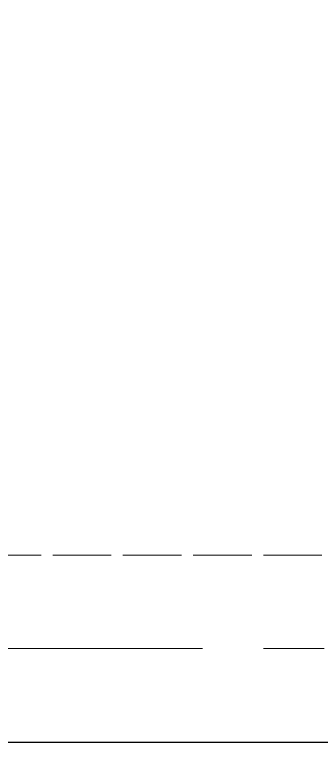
# Model space of a CAD drawing. Header units: centimetres. Extents: x 86156 to 91557, y -55119 to -48172.
# Drawn here: x 90123.5 to 90205.5, y -53447.4 to -53252.9 of the extents above; entities that cross this region are included whole.
import ezdxf

# ---------------------------------------------------------------- set-up
doc = ezdxf.new("R2010")
doc.units = ezdxf.units.CM
doc.header["$LTSCALE"] = 50
doc.header["$MEASUREMENT"] = 0
doc.linetypes.add('AXES', pattern=[2, 1.25, -0.25, 0.25, -0.25])
doc.linetypes.add('CACHE', pattern=[0.375, 0.25, -0.125])
doc.layers.add('AXES', color=10, linetype='AXES')
for name, color, linetype, lineweight in [('BETON CACHE', 4, 'CACHE', 5), ('BETON HACHURE', 253, 'Continuous', 13), ('MACONNERIE COUPE', 7, 'Continuous', 30), ('WINDOWS', 21, 'Continuous', 5)]:
    doc.layers.add(name, color=color, linetype=linetype, lineweight=lineweight)
doc.layers.add('FMULT', color=150, linetype='Continuous', plot=False)

# ---------------------------------------------------------------- blocks, each defined once
blk = doc.blocks.new('A$Ccef6f35f')
at = {"layer": 'AXES', "lineweight": 5, "ltscale": 1.3}
blk.add_line((3195, -2560), (-1985, -2560), dxfattribs=at)

msp = doc.modelspace()

# ---------------------------------------------------------------- hatches: boundary and pattern name
at = {"layer": 'BETON HACHURE', "ltscale": 0.5, "transparency": 33554559}
h = msp.add_hatch(color=256, dxfattribs=at)
h.dxf.hatch_style = 1
h.paths.add_polyline_path([(89857.95, -49968.55), (89601.54, -49712.14), (89017.58, -49863.16), (88999.75, -49863.16), (88314.75, -49713.17), (88293.27, -49713.16), (87031.8, -49846.89), (86857.57, -50021.45), (86757.23, -51272.48), (86839.4, -52045.38), (86669.47, -52571.17), (86746.67, -53900.72), (86983.5, -54130.12), (88279.55, -54131.55), (88279.55, -54261.56), (89504.55, -54261.56), (89504.55, -54401.56), (90492.95, -54401.56), (90492.95, -51921.06), (89857.95, -51772.6)])
h.paths.add_polyline_path([(89837.95, -51788.46), (90472.95, -51936.92), (90472.95, -54381.56), (89524.55, -54381.56), (89524.55, -54241.56), (88299.55, -54241.56), (88299.55, -54111.57), (86991.6, -54110.13), (86766.18, -53891.78), (86689.65, -52573.76), (86859.73, -52047.49), (86777.31, -51272.22), (86876.91, -50030.38), (87040.95, -49866.03), (88294.32, -49733.16), (88312.58, -49733.17), (88997.58, -49883.16), (89020.13, -49883.16), (89595.48, -49734.36), (89837.95, -49976.84)], flags=16)
at = {"layer": 'WINDOWS'}
h = msp.add_hatch(color=140, dxfattribs=at)
h.dxf.hatch_style = 1
h.paths.add_polyline_path([(89018.83, -49872.96), (88998.69, -49872.96), (88313.69, -49722.97), (88293.78, -49722.96), (87036.29, -49856.27), (86867.05, -50025.82), (86767.07, -51272.35), (86849.36, -52046.42), (86679.36, -52572.44), (86756.23, -53896.34), (86987.47, -54120.32), (88289.35, -54121.76), (88289.35, -54251.76), (89514.35, -54251.76), (89514.35, -54391.76), (90483.15, -54391.76), (90483.15, -51928.83), (89848.15, -51780.37), (89848.15, -49972.61), (89598.57, -49723.03)])
h.paths.add_polyline_path([(89597.96, -49725.25), (89846.15, -49973.44), (89846.15, -51781.96), (90481.15, -51930.42), (90481.15, -54389.76), (89516.35, -54389.76), (89516.35, -54249.76), (88291.35, -54249.76), (88291.35, -54119.77), (86988.28, -54118.32), (86758.18, -53895.45), (86681.38, -52572.7), (86851.4, -52046.63), (86769.08, -51272.33), (86868.98, -50026.72), (87037.2, -49858.18), (88293.89, -49724.96), (88313.47, -49724.97), (88998.47, -49874.96), (89019.08, -49874.96)], flags=16)

# ---------------------------------------------------------------- linework, layer by layer
at = {"layer": 'BETON CACHE'}
msp.add_lwpolyline([(88183.75, -53447.37), (90483.75, -53447.37), (90483.75, -53397.37), (88183.75, -53397.37)], close=True, dxfattribs=at)
at = {"layer": 'BETON CACHE', "lineweight": 5, "ltscale": 0.5}
msp.add_lwpolyline([(88183.76, -53397.36), (90383.76, -53397.36), (90383.76, -53447.36), (88183.76, -53447.36)], close=True, dxfattribs=at)
at = {"layer": 'FMULT', "ltscale": 0.5}
msp.add_lwpolyline([(89033.76, -52540.36), (89033.76, -52797.36), (89018.76, -52797.37), (89018.76, -53272.36), (89548.76, -53272.36), (89548.76, -53447.37), (90358.76, -53447.37), (90358.76, -53742.36), (90233.76, -53742.36), (90233.87, -54162.48), (89673.76, -54162.48), (89673.76, -54072.37), (89538.76, -54072.37), (89538.76, -53932.36), (89028.76, -53932.36), (89028.76, -54072.36), (88893.76, -54072.37), (88893.76, -54162.36), (88333.76, -54162.36)], dxfattribs=at)
msp.add_lwpolyline([(89548.76, -53447.37), (90233.83, -53447.37), (90233.83, -53132.36), (89548.76, -53132.36)], close=True, dxfattribs=at)

# ---------------------------------------------------------------- block references
at = {"layer": 'MACONNERIE COUPE', "lineweight": 5, "ltscale": 0.5}
msp.add_blockref('A$Ccef6f35f', (88278.76, -50862.36), dxfattribs=at)

doc.saveas('drawing.dxf')
